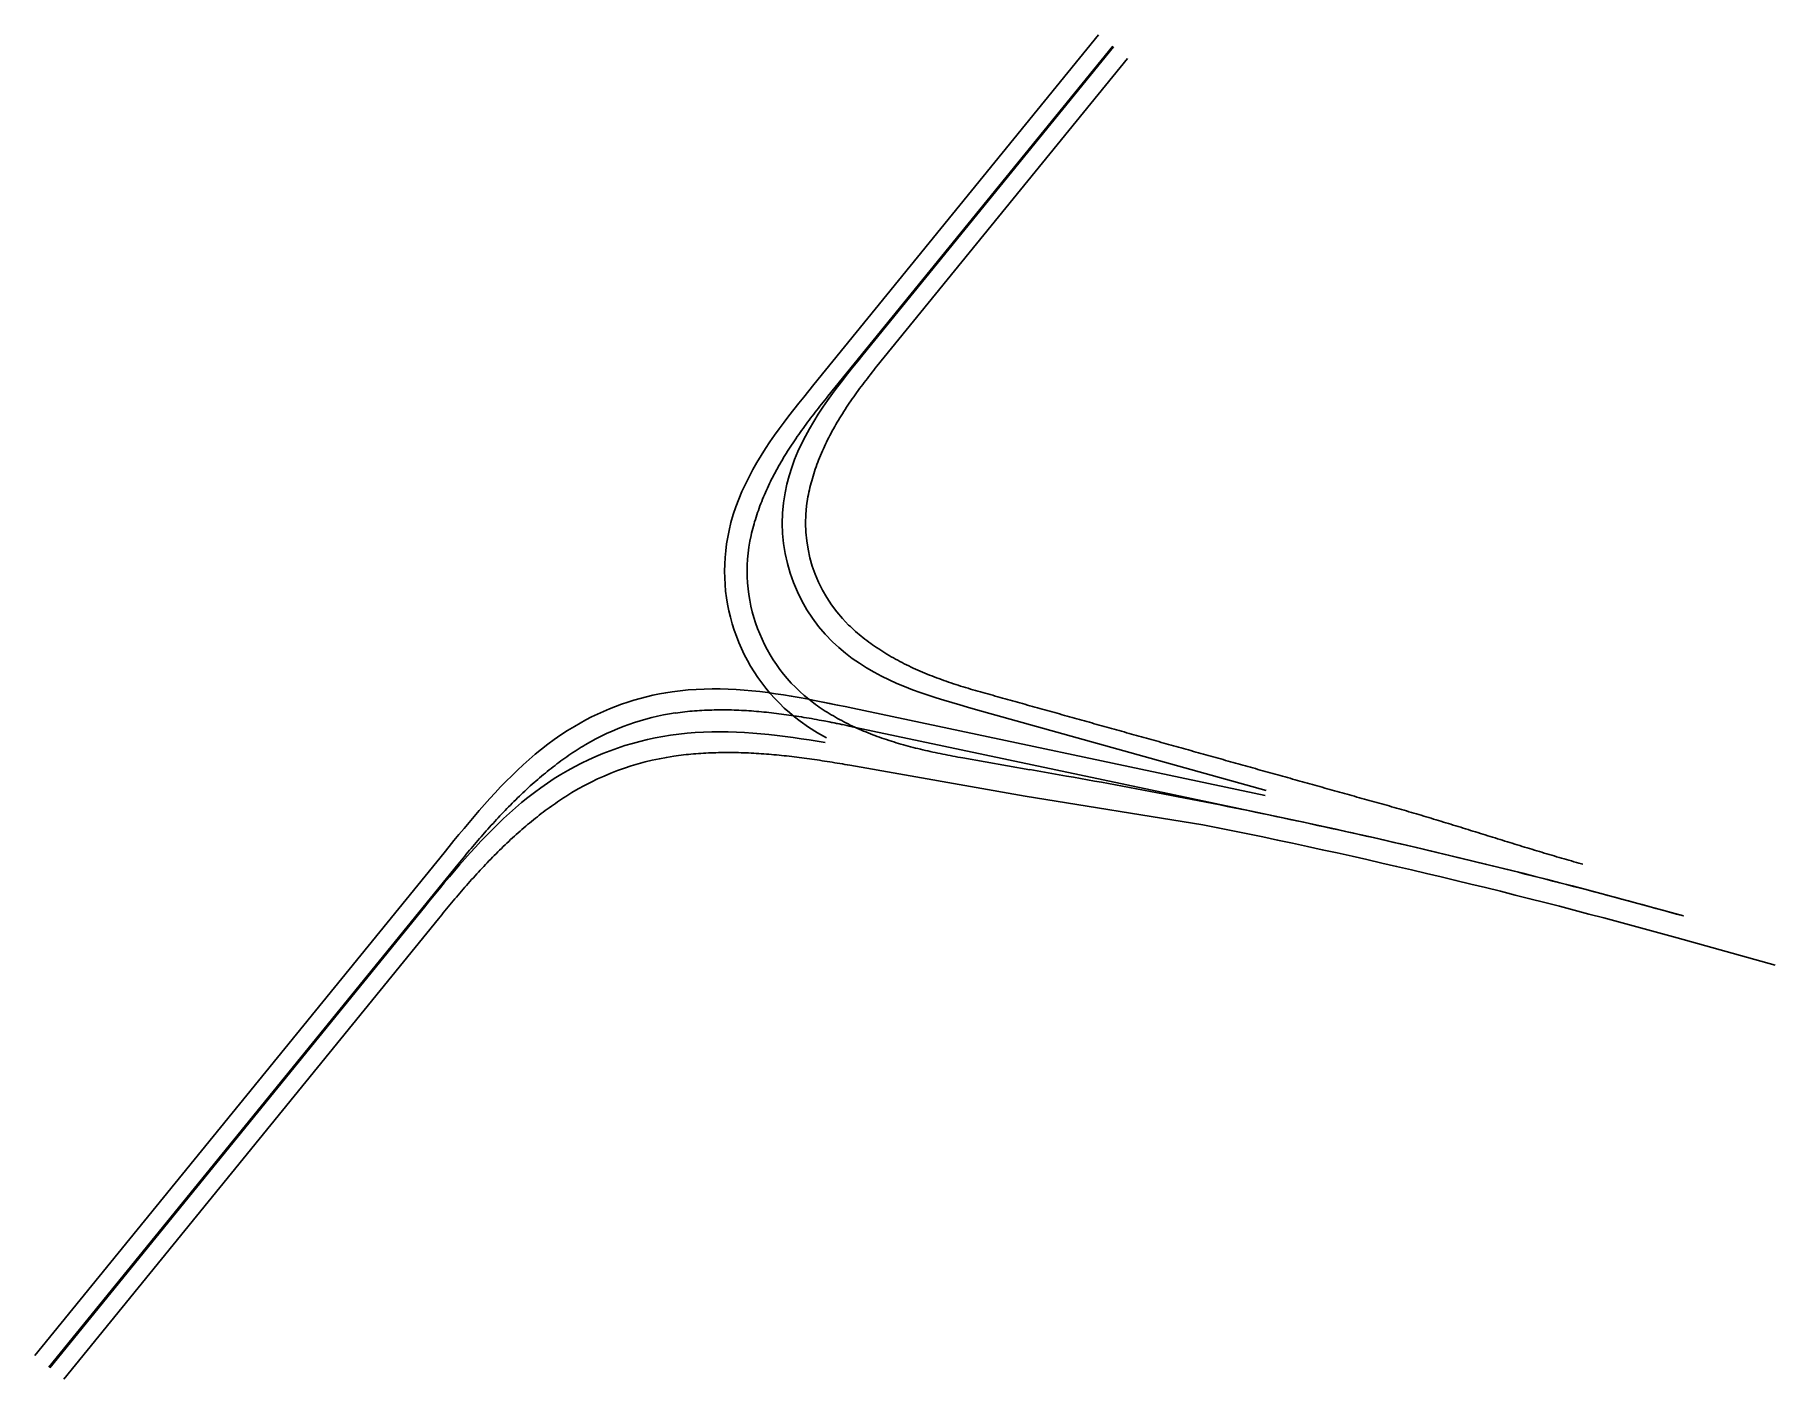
# Model space of a CAD drawing. Header units: metres. Extents: x 570796 to 571473, y 785406 to 785928.
import ezdxf

# ---------------------------------------------------------------- set-up
doc = ezdxf.new("R2010")
doc.units = ezdxf.units.M
for name, color, linetype in [('道路偏置线_D1', 1, 'Continuous'), ('道路偏置线_D2', 2, 'Continuous'), ('道路偏置线_D3', 3, 'Continuous'), ('道路偏置线_D4', 4, 'Continuous'), ('道路偏置线_M', 6, 'Continuous')]:
    doc.layers.add(name, color=color, linetype=linetype)

msp = doc.modelspace()

# ---------------------------------------------------------------- linework, layer by layer
at = {"layer": '道路偏置线_D1'}
for points in [[(571043.39, 785656.2), (571046.59, 785656.62), (571049.79, 785656.96), (571052.99, 785657.21), (571056.2, 785657.38), (571059.4, 785657.47), (571062.6, 785657.5), (571065.79, 785657.46), (571068.97, 785657.36), (571072.15, 785657.2), (571075.32, 785656.99), (571078.48, 785656.72), (571081.63, 785656.42), (571084.77, 785656.07), (571087.89, 785655.68), (571091.01, 785655.27), (571094.12, 785654.82), (571097.23, 785654.35), (571100.32, 785653.86), (571103.42, 785653.35)], [(571044.58, 785648.04), (571045.53, 785648.17), (571046.49, 785648.3), (571047.45, 785648.42), (571048.41, 785648.54), (571049.37, 785648.65), (571050.34, 785648.75), (571051.3, 785648.84), (571052.27, 785648.93), (571053.23, 785649.01), (571054.2, 785649.08), (571055.17, 785649.15), (571056.14, 785649.21), (571057.11, 785649.27), (571058.08, 785649.31), (571059.05, 785649.36), (571060.03, 785649.39), (571061, 785649.42), (571061.98, 785649.45), (571062.95, 785649.47), (571063.93, 785649.48), (571064.91, 785649.49), (571065.88, 785649.49), (571066.86, 785649.48), (571067.84, 785649.47), (571068.82, 785649.46), (571069.8, 785649.44), (571070.78, 785649.41), (571071.76, 785649.38), (571072.74, 785649.34), (571073.72, 785649.3), (571074.71, 785649.26), (571075.69, 785649.21), (571076.67, 785649.15), (571077.66, 785649.09), (571078.64, 785649.03), (571079.62, 785648.96), (571080.61, 785648.88), (571081.59, 785648.81), (571082.57, 785648.72), (571083.56, 785648.64), (571084.54, 785648.55), (571085.53, 785648.45), (571086.51, 785648.35), (571087.5, 785648.25), (571088.48, 785648.14), (571089.47, 785648.03), (571090.45, 785647.92), (571091.43, 785647.8), (571092.42, 785647.68), (571093.4, 785647.56), (571094.39, 785647.43), (571095.37, 785647.3), (571096.36, 785647.17), (571097.34, 785647.03), (571098.33, 785646.89), (571099.31, 785646.75), (571100.3, 785646.61), (571101.28, 785646.46), (571102.27, 785646.31), (571103.25, 785646.16), (571104.24, 785646), (571105.22, 785645.85), (571106.21, 785645.69), (571107.19, 785645.53), (571108.18, 785645.36), (571109.16, 785645.2), (571110.15, 785645.03), (571111.13, 785644.86), (571112.11, 785644.69), (571113.1, 785644.52)], [(571113.1, 785644.52), (571181.23, 785632.56), (571250.34, 785621.38)], [(570802, 785410.41), (570947.67, 785589.33), (570949.59, 785591.69), (570951.52, 785594.05), (570953.46, 785596.42), (570955.41, 785598.78), (570957.38, 785601.13), (570959.36, 785603.48), (570961.36, 785605.82), (570963.39, 785608.14), (570965.44, 785610.45), (570967.52, 785612.74), (570969.63, 785615.01), (570971.78, 785617.25), (570973.96, 785619.47), (570976.18, 785621.65), (570978.44, 785623.81), (570980.74, 785625.92), (570983.09, 785627.99), (570985.48, 785630.02), (570987.92, 785632), (570990.41, 785633.93), (570992.95, 785635.8), (570995.54, 785637.6), (570998.18, 785639.35)], [(570807.47, 785405.96), (570953.13, 785584.88), (570953.77, 785585.65), (570954.4, 785586.43), (570955.03, 785587.2), (570955.67, 785587.97), (570956.3, 785588.74), (570956.94, 785589.51), (570957.58, 785590.27), (570958.22, 785591.04), (570958.86, 785591.8), (570959.51, 785592.56), (570960.15, 785593.32), (570960.8, 785594.08), (570961.44, 785594.84), (570962.09, 785595.59), (570962.75, 785596.34), (570963.4, 785597.09), (570964.05, 785597.84), (570964.71, 785598.59), (570965.37, 785599.33), (570966.03, 785600.07), (570966.7, 785600.81), (570967.36, 785601.54), (570968.03, 785602.28), (570968.7, 785603.01), (570969.37, 785603.74), (570970.05, 785604.46), (570970.72, 785605.18), (570971.4, 785605.9), (570972.08, 785606.62), (570972.77, 785607.33), (570973.46, 785608.04), (570974.15, 785608.75), (570974.84, 785609.45), (570975.53, 785610.15), (570976.23, 785610.85), (570976.93, 785611.54), (570977.64, 785612.23), (570978.34, 785612.91), (570979.05, 785613.59), (570979.77, 785614.27), (570980.48, 785614.95), (570981.2, 785615.62), (570981.92, 785616.28), (570982.64, 785616.94), (570983.37, 785617.6), (570984.1, 785618.25), (570984.84, 785618.9), (570985.57, 785619.54), (570986.31, 785620.18), (570987.06, 785620.82), (570987.8, 785621.45), (570988.55, 785622.07), (570989.31, 785622.69), (570990.06, 785623.31), (570990.82, 785623.92), (570991.59, 785624.52), (570992.35, 785625.12), (570993.12, 785625.72), (570993.89, 785626.3), (570994.67, 785626.89), (570995.45, 785627.46), (570996.23, 785628.04), (570997.02, 785628.6), (570997.81, 785629.16), (570998.61, 785629.72), (570999.4, 785630.27), (571000.2, 785630.81), (571001.01, 785631.34), (571001.81, 785631.87), (571002.63, 785632.4)]]:
    msp.add_lwpolyline(points, dxfattribs=at)
for centre, radius, start, end in [((571059.86, 785542.97), 114.42, 98.27522, 122.61918), ((571059.86, 785542.97), 106.17, 98.27522, 122.61918), ((570765.07, 783177.97), 2491.13, 74.40669, 78.76713)]:
    msp.add_arc(centre, radius, start, end, dxfattribs=at)
at = {"layer": '道路偏置线_D2'}
msp.add_line((570796.22, 785415.11), (570955.33, 785610.54), dxfattribs=at)
for points in [[(571044.03, 785673.1), (571047.13, 785673.49), (571050.23, 785673.8), (571053.34, 785674.01), (571056.45, 785674.15), (571059.56, 785674.2), (571062.66, 785674.18), (571065.76, 785674.1), (571068.85, 785673.94), (571071.94, 785673.73), (571075.02, 785673.46), (571078.09, 785673.13), (571081.15, 785672.76), (571084.2, 785672.34), (571087.24, 785671.89), (571090.28, 785671.4), (571093.3, 785670.87), (571096.32, 785670.32), (571099.32, 785669.75)], [(571108.31, 785667.93), (571105.32, 785668.55), (571099.32, 785669.75), (571108.31, 785667.93), (571111.29, 785667.3), (571114.27, 785666.67), (571274.47, 785632.77)], [(571045.21, 785664.83), (571046.14, 785664.96), (571047.08, 785665.08), (571048.02, 785665.2), (571048.96, 785665.3), (571049.9, 785665.4), (571050.84, 785665.5), (571051.79, 785665.58), (571052.73, 785665.66), (571053.68, 785665.73), (571054.63, 785665.79), (571055.58, 785665.85), (571056.53, 785665.9), (571057.49, 785665.94), (571058.44, 785665.98), (571059.4, 785666), (571060.35, 785666.03), (571061.31, 785666.04), (571062.27, 785666.05), (571063.23, 785666.06), (571064.19, 785666.05), (571065.15, 785666.04), (571066.11, 785666.03), (571067.08, 785666.01), (571068.04, 785665.98), (571069.01, 785665.95), (571069.97, 785665.91), (571070.94, 785665.86), (571071.9, 785665.81), (571072.87, 785665.76), (571073.84, 785665.7), (571074.81, 785665.63), (571075.78, 785665.56), (571076.75, 785665.48), (571077.72, 785665.4), (571078.69, 785665.31), (571079.66, 785665.22), (571080.63, 785665.12), (571081.6, 785665.02), (571082.58, 785664.91), (571083.55, 785664.8), (571084.52, 785664.68), (571085.49, 785664.56), (571086.47, 785664.44), (571087.44, 785664.31), (571088.41, 785664.18), (571089.39, 785664.04), (571090.36, 785663.9), (571091.34, 785663.75), (571092.31, 785663.6), (571093.29, 785663.45), (571094.26, 785663.3), (571095.24, 785663.14), (571096.21, 785662.97), (571097.19, 785662.81), (571098.16, 785662.64), (571099.14, 785662.46), (571100.11, 785662.29), (571101.09, 785662.11), (571102.06, 785661.93), (571103.04, 785661.75)], [(571110.86, 785660.19), (571109.88, 785660.39), (571108.9, 785660.59), (571107.92, 785660.79), (571106.95, 785660.98), (571105.97, 785661.18), (571104.99, 785661.37), (571103.04, 785661.75), (571110.86, 785660.19), (571111.83, 785659.98), (571112.81, 785659.78), (571282.68, 785623.83)], [(570955.33, 785610.54), (570957.26, 785612.91), (570959.18, 785615.27), (570961.12, 785617.63), (570963.07, 785619.98), (570965.03, 785622.33), (570967.01, 785624.66), (570969.01, 785626.98), (570971.04, 785629.29), (570973.09, 785631.58), (570975.17, 785633.84), (570977.29, 785636.08), (570979.44, 785638.3), (570981.62, 785640.48), (570983.85, 785642.62), (570986.11, 785644.72), (570988.42, 785646.79), (570990.78, 785648.8), (570993.19, 785650.76), (570995.64, 785652.67), (570998.14, 785654.52), (571000.7, 785656.3), (571003.3, 785658.02), (571005.96, 785659.65)], [(570801.69, 785410.66), (570960.8, 785606.09), (570961.43, 785606.87), (570962.06, 785607.64), (570962.7, 785608.41), (570963.33, 785609.18), (570963.97, 785609.95), (570964.61, 785610.72), (570965.24, 785611.48), (570965.88, 785612.24), (570966.52, 785613), (570967.17, 785613.76), (570967.81, 785614.52), (570968.46, 785615.27), (570969.1, 785616.02), (570969.75, 785616.77), (570970.4, 785617.52), (570971.06, 785618.27), (570971.71, 785619.01), (570972.37, 785619.75), (570973.03, 785620.48), (570973.69, 785621.22), (570974.35, 785621.95), (570975.02, 785622.67), (570975.68, 785623.4), (570976.35, 785624.12), (570977.02, 785624.84), (570977.7, 785625.55), (570978.37, 785626.27), (570979.05, 785626.97), (570979.74, 785627.68), (570980.42, 785628.38), (570981.11, 785629.08), (570981.8, 785629.77), (570982.49, 785630.46), (570983.18, 785631.15), (570983.88, 785631.83), (570984.58, 785632.51), (570985.28, 785633.18), (570985.99, 785633.85), (570986.7, 785634.51), (570987.41, 785635.17), (570988.13, 785635.83), (570988.84, 785636.48), (570989.56, 785637.13), (570990.29, 785637.77), (570991.02, 785638.41), (570991.75, 785639.04), (570992.48, 785639.66), (570993.22, 785640.29), (570993.95, 785640.9), (570994.7, 785641.51), (570995.44, 785642.12), (570996.19, 785642.72), (570996.94, 785643.31), (570997.7, 785643.9), (570998.46, 785644.49), (570999.22, 785645.06), (570999.99, 785645.63), (571000.75, 785646.2), (571001.53, 785646.76), (571002.3, 785647.31), (571003.08, 785647.86), (571003.86, 785648.4), (571004.65, 785648.93), (571005.43, 785649.46), (571006.23, 785649.98), (571007.02, 785650.49), (571007.82, 785651), (571008.62, 785651.5), (571009.43, 785652), (571010.23, 785652.48)]]:
    msp.add_lwpolyline(points, dxfattribs=at)
for centre, radius, start, end in [((571058.5, 785571.5), 102.62, 98.10448, 120.79613), ((571058.5, 785571.5), 94.28, 98.10448, 120.79613), ((570765.07, 783177.97), 2500.03, 74.40669, 78.05096)]:
    msp.add_arc(centre, radius, start, end, dxfattribs=at)
at = {"layer": '道路偏置线_D3'}
msp.add_line((571157, 785647.37), (571183.03, 785642.8), dxfattribs=at)
for points in [[(571209.77, 785928.38), (571099.11, 785792.45), (571097.15, 785790.04), (571095.2, 785787.63), (571093.25, 785785.21), (571091.32, 785782.77), (571089.4, 785780.31), (571087.5, 785777.82), (571085.64, 785775.31), (571083.8, 785772.76), (571082.01, 785770.18), (571080.26, 785767.56), (571078.57, 785764.9), (571076.94, 785762.2), (571075.37, 785759.45), (571073.87, 785756.66), (571072.46, 785753.81), (571071.13, 785750.92), (571069.9, 785747.98), (571068.77, 785745), (571067.76, 785741.97), (571066.86, 785738.89), (571066.1, 785735.77)], [(571215.24, 785923.93), (571104.57, 785788), (571103.94, 785787.22), (571103.32, 785786.44), (571102.69, 785785.67), (571102.07, 785784.89), (571101.45, 785784.11), (571100.84, 785783.33), (571100.22, 785782.54), (571099.61, 785781.76), (571099.01, 785780.97), (571098.41, 785780.19), (571097.81, 785779.4), (571097.21, 785778.61), (571096.62, 785777.82), (571096.04, 785777.02), (571095.45, 785776.23), (571094.88, 785775.43), (571094.3, 785774.63), (571093.74, 785773.83), (571093.17, 785773.03), (571092.61, 785772.22), (571092.06, 785771.41), (571091.51, 785770.61), (571090.97, 785769.79), (571090.43, 785768.98), (571089.9, 785768.17), (571089.37, 785767.35), (571088.85, 785766.53), (571088.33, 785765.71), (571087.83, 785764.88), (571087.32, 785764.06), (571086.83, 785763.23), (571086.34, 785762.4), (571085.85, 785761.56), (571085.38, 785760.73), (571084.91, 785759.89), (571084.45, 785759.05), (571083.99, 785758.21), (571083.54, 785757.36), (571083.1, 785756.52), (571082.67, 785755.67), (571082.25, 785754.82), (571081.83, 785753.97), (571081.42, 785753.11), (571081.02, 785752.25), (571080.63, 785751.39), (571080.24, 785750.53), (571079.87, 785749.67), (571079.5, 785748.81), (571079.14, 785747.94), (571078.79, 785747.07), (571078.45, 785746.2), (571078.12, 785745.33), (571077.8, 785744.46), (571077.49, 785743.58), (571077.18, 785742.7), (571076.89, 785741.83), (571076.6, 785740.95), (571076.33, 785740.07), (571076.06, 785739.18), (571075.81, 785738.3), (571075.56, 785737.41), (571075.33, 785736.53), (571075.11, 785735.64), (571074.89, 785734.75), (571074.69, 785733.86)], [(571098.97, 785668.73), (571099.71, 785668.19), (571100.45, 785667.66), (571101.2, 785667.13), (571101.96, 785666.62), (571102.73, 785666.11), (571103.5, 785665.61), (571104.27, 785665.11), (571105.06, 785664.63), (571105.85, 785664.15), (571106.65, 785663.68), (571107.45, 785663.21), (571108.26, 785662.75), (571109.08, 785662.31), (571109.9, 785661.86), (571110.72, 785661.43), (571111.56, 785661), (571112.39, 785660.58), (571113.24, 785660.17), (571114.09, 785659.76), (571114.94, 785659.36), (571115.8, 785658.97), (571116.66, 785658.58), (571117.53, 785658.21), (571118.41, 785657.83), (571119.28, 785657.47), (571120.17, 785657.11), (571121.05, 785656.76), (571121.94, 785656.41), (571122.84, 785656.08), (571123.74, 785655.74), (571124.64, 785655.42), (571125.55, 785655.1), (571126.46, 785654.78), (571127.37, 785654.48), (571128.29, 785654.18), (571129.21, 785653.88), (571130.13, 785653.59), (571131.06, 785653.3), (571131.99, 785653.03), (571132.93, 785652.75), (571133.86, 785652.48), (571134.8, 785652.22), (571135.74, 785651.96), (571136.69, 785651.71), (571137.63, 785651.46), (571138.58, 785651.22), (571139.54, 785650.98), (571140.49, 785650.75), (571141.45, 785650.52), (571142.41, 785650.3), (571143.37, 785650.08), (571144.33, 785649.86), (571145.29, 785649.65), (571146.26, 785649.44), (571147.23, 785649.24), (571148.2, 785649.04), (571149.17, 785648.84), (571150.14, 785648.65), (571151.12, 785648.45), (571152.1, 785648.27), (571153.07, 785648.08), (571154.05, 785647.9), (571155.04, 785647.72), (571156.02, 785647.55), (571157, 785647.37)], [(571093.73, 785661.66), (571097.05, 785659.33), (571100.49, 785657.19), (571104.01, 785655.22)], [(571183.03, 785642.83), (571197.27, 785640.33), (571199.99, 785639.85), (571202.71, 785639.37), (571205.43, 785638.88), (571208.16, 785638.39), (571210.88, 785637.9), (571213.59, 785637.41), (571216.31, 785636.91), (571219.03, 785636.41), (571221.75, 785635.91), (571224.47, 785635.4), (571227.18, 785634.89), (571229.9, 785634.38), (571232.62, 785633.86), (571235.33, 785633.34), (571238.05, 785632.82), (571240.76, 785632.3), (571243.47, 785631.77), (571246.19, 785631.24), (571248.9, 785630.71), (571251.61, 785630.17), (571254.32, 785629.63), (571257.03, 785629.09), (571259.74, 785628.54), (571262.45, 785628), (571265.16, 785627.44), (571267.87, 785626.89), (571270.57, 785626.33), (571273.28, 785625.77), (571275.99, 785625.21), (571278.69, 785624.64), (571281.4, 785624.07), (571284.1, 785623.5), (571286.8, 785622.92), (571289.51, 785622.35), (571292.21, 785621.76), (571294.91, 785621.18), (571297.61, 785620.59), (571300.31, 785620), (571303.01, 785619.41), (571305.71, 785618.81), (571308.41, 785618.21), (571311.11, 785617.61), (571313.8, 785617.01), (571316.5, 785616.4), (571319.2, 785615.79), (571321.89, 785615.17), (571324.59, 785614.56), (571327.28, 785613.94), (571329.97, 785613.31), (571332.66, 785612.69), (571335.36, 785612.06), (571338.05, 785611.43), (571340.74, 785610.79), (571343.43, 785610.15), (571346.12, 785609.51), (571348.8, 785608.87), (571351.49, 785608.22), (571354.18, 785607.57), (571356.86, 785606.92), (571359.55, 785606.26), (571362.23, 785605.6), (571364.92, 785604.94), (571367.6, 785604.28), (571370.28, 785603.61), (571372.96, 785602.94), (571375.64, 785602.27), (571378.32, 785601.59), (571381, 785600.91), (571383.68, 785600.23), (571386.36, 785599.54), (571389.04, 785598.85), (571391.71, 785598.16), (571394.39, 785597.47), (571397.06, 785596.77), (571399.74, 785596.07), (571402.41, 785595.37), (571405.08, 785594.66), (571407.76, 785593.95), (571410.43, 785593.24), (571413.1, 785592.52), (571415.77, 785591.81), (571418.43, 785591.09), (571421.1, 785590.36), (571423.77, 785589.63), (571426.43, 785588.9), (571429.1, 785588.17), (571431.76, 785587.44), (571434.43, 785586.7), (571437.09, 785585.96)]]:
    msp.add_lwpolyline(points, dxfattribs=at)
for radius in [72.62, 63.83]:
    msp.add_arc((571136.99, 785720), radius, 167.45127, 233.44313, dxfattribs=at)
at = {"layer": '道路偏置线_D4'}
for p, q in [((571215.55, 785923.67), (571118.13, 785804.01)), ((571161.9, 785666.26), (571274.94, 785634.71))]:
    msp.add_line(p, q, dxfattribs=at)
for points in [[(571221.02, 785919.22), (571123.59, 785799.56), (571122.96, 785798.78), (571122.34, 785798), (571121.71, 785797.23), (571121.09, 785796.44), (571120.48, 785795.66), (571119.87, 785794.87), (571119.26, 785794.09), (571118.65, 785793.3), (571118.05, 785792.51), (571117.46, 785791.71), (571116.86, 785790.91), (571116.28, 785790.12), (571115.69, 785789.31), (571115.12, 785788.51), (571114.55, 785787.7), (571113.98, 785786.89), (571113.42, 785786.08), (571112.86, 785785.27), (571112.31, 785784.45), (571111.77, 785783.63), (571111.23, 785782.81), (571110.7, 785781.98), (571110.17, 785781.15), (571109.65, 785780.32), (571109.14, 785779.49), (571108.64, 785778.65), (571108.14, 785777.81), (571107.65, 785776.97), (571107.17, 785776.13), (571106.69, 785775.28), (571106.22, 785774.43), (571105.76, 785773.58), (571105.31, 785772.72), (571104.87, 785771.86), (571104.44, 785771), (571104.01, 785770.14), (571103.59, 785769.27), (571103.18, 785768.4), (571102.79, 785767.53), (571102.4, 785766.66), (571102.02, 785765.78), (571101.65, 785764.9), (571101.29, 785764.02), (571100.93, 785763.14), (571100.59, 785762.26), (571100.26, 785761.37), (571099.94, 785760.48), (571099.63, 785759.59), (571099.33, 785758.7), (571099.05, 785757.81), (571098.77, 785756.91), (571098.5, 785756.02), (571098.25, 785755.12), (571098, 785754.22), (571097.77, 785753.32), (571097.55, 785752.41), (571097.34, 785751.51), (571097.14, 785750.6), (571096.95, 785749.7), (571096.78, 785748.79)], [(571118.13, 785804.01), (571116.13, 785801.56), (571114.13, 785799.09), (571112.14, 785796.6), (571110.16, 785794.08), (571108.21, 785791.53), (571106.28, 785788.95), (571104.38, 785786.32), (571102.53, 785783.65), (571100.74, 785780.93), (571099, 785778.15), (571097.34, 785775.31), (571095.76, 785772.42), (571094.27, 785769.46), (571092.88, 785766.44), (571091.61, 785763.36), (571090.46, 785760.22), (571089.45, 785757.01), (571088.58, 785753.75), (571087.88, 785750.44)], [(571112.59, 785699.03), (571113.26, 785698.39), (571113.93, 785697.76), (571114.62, 785697.13), (571115.31, 785696.51), (571116.01, 785695.9), (571116.72, 785695.3), (571117.44, 785694.71), (571118.17, 785694.12), (571118.9, 785693.54), (571119.65, 785692.97), (571120.4, 785692.41), (571121.16, 785691.85), (571121.92, 785691.31), (571122.7, 785690.77), (571123.48, 785690.23), (571124.27, 785689.71), (571125.06, 785689.19), (571125.87, 785688.68), (571126.68, 785688.18), (571127.49, 785687.68), (571128.31, 785687.19), (571129.14, 785686.71), (571129.98, 785686.24), (571130.82, 785685.77), (571131.66, 785685.31), (571132.52, 785684.86), (571133.37, 785684.41), (571134.23, 785683.98), (571135.1, 785683.54), (571135.98, 785683.12), (571136.85, 785682.7), (571137.73, 785682.29), (571138.62, 785681.89), (571139.51, 785681.49), (571140.41, 785681.1), (571141.31, 785680.71), (571142.21, 785680.33), (571143.12, 785679.96), (571144.03, 785679.59), (571144.94, 785679.23), (571145.86, 785678.87), (571146.78, 785678.53), (571147.7, 785678.18), (571148.63, 785677.84), (571149.56, 785677.51), (571150.49, 785677.18), (571151.43, 785676.86), (571152.37, 785676.54), (571153.31, 785676.22), (571154.25, 785675.92), (571155.2, 785675.61), (571156.14, 785675.31), (571157.09, 785675.02), (571158.05, 785674.72), (571159, 785674.44), (571159.95, 785674.15), (571160.91, 785673.87), (571161.87, 785673.6), (571162.83, 785673.32), (571163.79, 785673.05)], [(571106.28, 785692.54), (571108.76, 785690.25), (571111.35, 785688.08), (571114.03, 785686.05), (571116.78, 785684.15), (571119.6, 785682.37), (571122.47, 785680.7), (571125.4, 785679.15), (571128.36, 785677.7), (571131.35, 785676.34), (571134.37, 785675.07), (571137.41, 785673.89), (571140.46, 785672.77), (571143.53, 785671.72), (571146.59, 785670.72), (571149.66, 785669.77), (571152.73, 785668.86), (571155.79, 785667.98), (571158.85, 785667.11), (571161.9, 785666.26)]]:
    msp.add_lwpolyline(points, dxfattribs=at)
at = {"layer": '道路偏置线_D4', "flags": 128}
for points in [[(571163.79, 785673.05), (571164.76, 785672.78), (571165.72, 785672.51), (571166.68, 785672.24), (571167.65, 785671.98), (571168.61, 785671.71), (571169.57, 785671.44), (571170.54, 785671.17), (571171.5, 785670.9), (571172.46, 785670.63), (571173.43, 785670.36), (571174.39, 785670.09), (571175.35, 785669.83), (571176.32, 785669.56), (571177.28, 785669.29), (571178.24, 785669.02), (571179.2, 785668.75), (571180.17, 785668.48), (571181.13, 785668.21), (571182.09, 785667.94), (571183.06, 785667.68), (571184.02, 785667.41), (571184.98, 785667.14), (571185.95, 785666.87), (571186.91, 785666.6), (571187.87, 785666.33), (571188.84, 785666.06), (571189.8, 785665.79), (571190.76, 785665.52), (571191.73, 785665.26), (571192.69, 785664.99), (571193.65, 785664.72), (571194.62, 785664.45), (571195.58, 785664.18), (571196.54, 785663.91), (571197.51, 785663.64), (571198.47, 785663.37), (571199.43, 785663.11), (571200.39, 785662.84), (571201.36, 785662.57), (571202.32, 785662.3), (571203.28, 785662.03), (571204.25, 785661.76), (571205.21, 785661.49), (571206.17, 785661.22), (571207.14, 785660.95), (571208.1, 785660.69), (571209.06, 785660.42), (571210.03, 785660.15), (571210.99, 785659.88), (571211.95, 785659.61), (571212.92, 785659.34), (571213.88, 785659.07), (571214.84, 785658.8), (571215.81, 785658.54), (571216.77, 785658.27), (571217.73, 785658), (571218.7, 785657.73), (571219.66, 785657.46), (571220.62, 785657.19), (571221.59, 785656.92), (571222.55, 785656.65), (571223.51, 785656.39), (571224.47, 785656.12), (571225.44, 785655.85), (571226.4, 785655.58), (571227.36, 785655.31), (571228.33, 785655.04), (571229.29, 785654.77), (571230.25, 785654.5), (571231.22, 785654.23), (571232.18, 785653.97), (571233.14, 785653.7), (571234.11, 785653.43), (571235.07, 785653.16), (571236.03, 785652.89), (571237, 785652.62), (571237.96, 785652.35), (571238.92, 785652.08), (571239.89, 785651.82), (571240.85, 785651.55), (571241.81, 785651.28), (571242.78, 785651.01), (571243.74, 785650.74), (571244.7, 785650.47), (571245.67, 785650.2), (571246.63, 785649.93), (571247.59, 785649.67), (571248.55, 785649.4), (571249.52, 785649.13), (571250.48, 785648.86), (571251.44, 785648.59), (571252.41, 785648.32), (571253.37, 785648.05), (571254.33, 785647.78), (571255.3, 785647.51), (571256.26, 785647.25), (571257.22, 785646.98), (571258.19, 785646.71), (571259.15, 785646.44), (571260.11, 785646.17), (571261.08, 785645.9), (571262.04, 785645.63), (571263, 785645.36), (571263.97, 785645.1), (571264.93, 785644.83), (571265.89, 785644.56), (571266.86, 785644.29), (571267.82, 785644.02), (571268.78, 785643.75), (571269.74, 785643.48), (571270.71, 785643.21), (571271.67, 785642.94), (571272.63, 785642.68), (571273.6, 785642.41), (571274.56, 785642.14), (571275.52, 785641.87), (571276.49, 785641.6), (571277.45, 785641.33), (571278.41, 785641.06), (571279.38, 785640.79), (571280.34, 785640.53), (571281.3, 785640.26), (571282.27, 785639.99), (571283.23, 785639.72), (571284.19, 785639.45), (571285.16, 785639.18), (571286.12, 785638.91), (571287.08, 785638.64), (571288.05, 785638.38), (571289.01, 785638.11), (571289.97, 785637.84), (571290.94, 785637.57), (571291.9, 785637.3), (571292.86, 785637.03), (571293.82, 785636.76), (571294.79, 785636.49), (571295.75, 785636.22), (571296.71, 785635.96), (571297.68, 785635.69), (571298.64, 785635.42), (571299.6, 785635.15), (571300.57, 785634.88), (571301.53, 785634.61), (571302.49, 785634.34), (571303.46, 785634.07), (571304.42, 785633.81), (571305.38, 785633.54), (571306.35, 785633.27), (571307.31, 785633), (571308.27, 785632.73), (571309.24, 785632.46), (571310.2, 785632.19), (571311.16, 785631.92), (571312.13, 785631.65), (571313.09, 785631.39), (571314.05, 785631.12), (571315.01, 785630.85), (571315.98, 785630.58), (571316.94, 785630.31), (571317.9, 785630.04), (571318.87, 785629.77), (571319.83, 785629.5), (571320.79, 785629.24)], [(571320.79, 785629.24), (571321.75, 785628.97), (571322.71, 785628.7), (571323.68, 785628.42), (571324.64, 785628.15), (571325.6, 785627.88), (571326.56, 785627.6), (571327.52, 785627.32), (571328.49, 785627.04), (571329.45, 785626.77), (571330.41, 785626.48), (571331.37, 785626.2), (571332.33, 785625.92), (571333.29, 785625.64), (571334.25, 785625.35), (571335.2, 785625.07), (571336.16, 785624.78), (571337.12, 785624.49), (571338.08, 785624.21), (571339.04, 785623.92), (571340, 785623.63), (571340.95, 785623.34), (571341.91, 785623.05), (571342.87, 785622.76), (571343.83, 785622.47), (571344.78, 785622.17), (571345.74, 785621.88), (571346.7, 785621.59), (571347.65, 785621.29), (571348.61, 785621), (571349.56, 785620.7), (571350.52, 785620.41), (571351.48, 785620.11), (571352.43, 785619.82), (571353.39, 785619.52), (571354.34, 785619.23), (571355.3, 785618.93), (571356.26, 785618.63), (571357.21, 785618.34), (571358.17, 785618.04), (571359.12, 785617.74), (571360.08, 785617.45), (571361.03, 785617.15), (571361.99, 785616.85), (571362.94, 785616.56), (571363.9, 785616.26), (571364.85, 785615.97), (571365.81, 785615.67), (571366.77, 785615.37), (571367.72, 785615.08), (571368.68, 785614.78), (571369.63, 785614.49), (571370.59, 785614.2), (571371.54, 785613.9), (571372.5, 785613.61), (571373.46, 785613.31), (571374.41, 785613.02), (571375.37, 785612.73), (571376.33, 785612.44), (571377.28, 785612.15), (571378.24, 785611.86), (571379.2, 785611.57), (571380.15, 785611.28), (571381.11, 785610.99), (571382.07, 785610.7), (571383.03, 785610.42), (571383.98, 785610.13), (571384.94, 785609.85), (571385.9, 785609.56), (571386.86, 785609.28), (571387.82, 785609), (571388.78, 785608.72), (571389.74, 785608.44), (571390.7, 785608.16), (571391.66, 785607.88), (571392.62, 785607.6), (571393.58, 785607.33), (571394.54, 785607.06), (571395.5, 785606.78), (571396.46, 785606.51), (571397.43, 785606.24), (571398.07, 785606.06)]]:
    msp.add_lwpolyline(points, dxfattribs=at)
at = {"layer": '道路偏置线_D4'}
for radius in [64.42, 55.38]:
    msp.add_arc((571151.23, 785738.7), radius, 169.49754, 225.7588, dxfattribs=at)
at = {"layer": '道路偏置线_M', "lineweight": -3}
msp.add_line((571434.7, 785577.41), (571472.79, 785566.78), dxfattribs=at)

doc.saveas('drawing.dxf')
